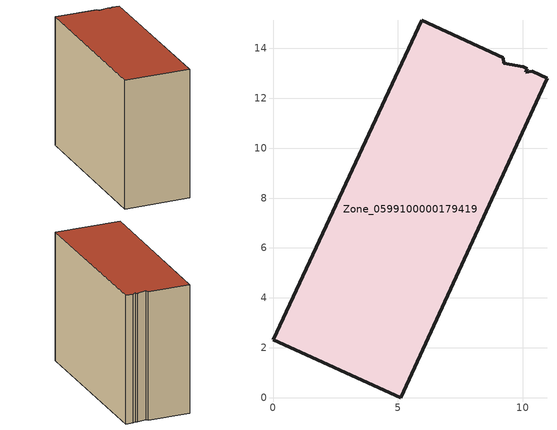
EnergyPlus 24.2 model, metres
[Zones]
Zone_0599100000179419
 floor ground (C_G): 10.13,13.04 10.38,13.08 10.97,12.81 5.12,0 0,2.32 5.96,15.12 9.22,13.61 9.23,13.4 10.01,13.25 10.19,13.17 z0
 wall outside (C_F): 0,2.32 5.12,0 10.97,12.81 10.38,13.08 10.13,13.04 10.19,13.17 10.01,13.25 9.23,13.4 9.22,13.61 5.96,15.12 0,2.32 z0:11.12
 roof outside (C_R): 10.13,13.04 10.19,13.17 10.01,13.25 9.23,13.4 9.22,13.61 5.96,15.12 0,2.32 5.12,0 10.97,12.81 10.38,13.08 z11.12
[BUILDING]
Pand.0599100000179419: North Axis=0; Terrain=City; Loads Convergence Tolerance Value=0.04; Temperature Convergence Tolerance Value=0.4; Solar Distribution=FullExterior; Maximum Number of Warmup Days=25; Minimum Number of Warmup Days=1
[Site:Location]
Rotterdam.The.Hague.AP_ZH_NLD Design_Conditions: Latitude=51.96; Longitude=4.45; Time Zone=1; Elevation=-4.5
[SITE:GROUNDTEMPERATURE:BUILDINGSURFACE]
18, 18, 18, 18, 18, 18, 18, 18, 18, 18, 18, 18
[MATERIAL] Thermal Absorptance=0.9; Solar Absorptance=0.7; Visible Absorptance=0.7
Name | Roughness | Thickness | Conductivity | Density | Specific Heat
G.TI.1946 | MediumSmooth | 0.15 | 1 | 540 | 1210
F.TI.1946 | Rough | 0.3 | 0.857143 | 1920 | 840
R.TI.1946 | MediumRough | 0.2 | 0.1 | 1500 | 1000
[CONSTRUCTION]
C_G: G.TI.1946
C_F: F.TI.1946
C_R: R.TI.1946
[ZONE]
Zone_0599100000179419: Type=1; Multiplier=1; Ceiling Height=Autocalculate; Volume=Autocalculate; Floor Area=autocalculate; Part of Total Floor Area=Yes
[ZONEINFILTRATION:DESIGNFLOWRATE]
Infil_Zone_0599100000179419: Zone or ZoneList or Space or SpaceList=Zone_0599100000179419; Schedule=AlwaysOn; Design Flow Rate Calculation Method=Flow/Area; Flow Rate per Floor Area=0.003; Constant Term Coefficient=1; Temperature Term Coefficient=0; Velocity Term Coefficient=0; Velocity Squared Term Coefficient=0
[HVACTEMPLATE:ZONE:IDEALLOADSAIRSYSTEM]
Zone_0599100000179419: Maximum Heating Supply Air Temperature=50; Minimum Cooling Supply Air Temperature=13; Maximum Heating Supply Air Humidity Ratio=0.0156; Minimum Cooling Supply Air Humidity Ratio=0.0077; Heating Limit=NoLimit; Cooling Limit=NoLimit; Dehumidification Control Type=ConstantSensibleHeatRatio; Cooling Sensible Heat Ratio=0.7; Dehumidification Setpoint=60; Humidification Control Type=None; Humidification Setpoint=30; Outdoor Air Method=None; Outdoor Air Flow Rate per Person=0.00944; Outdoor Air Flow Rate per Zone Floor Area=0; Outdoor Air Flow Rate per Zone=0; Demand Controlled Ventilation Type=None; Outdoor Air Economizer Type=NoEconomizer; Heat Recovery Type=None; Sensible Heat Recovery Effectiveness=0.7; Latent Heat Recovery Effectiveness=0.65
[ZONECONTROL:THERMOSTAT]
ThermostatControl_Zone_0599100000179419: Zone or ZoneList=Zone_0599100000179419; Control Type Schedule=DualSetpointControlType; Control 1=Thermostat_Zone_0599100000179419; Temperature Difference Between Cutout And Setpoint=0
[THERMOSTATSETPOINT:DUALSETPOINT]
Thermostat_Zone_0599100000179419: Heating Setpoint Temperature Schedule=HeatingSetpoint_Zone_0599100000179419; Cooling Setpoint Temperature Schedule=CoolingSetpoint_Zone_0599100000179419
[SCHEDULE:COMPACT]
HeatingSetpoint_Zone_0599100000179419: Through: 12/31, For: AllDays, Until: 24:00, 21
CoolingSetpoint_Zone_0599100000179419: Through: 12/31, For: AllDays, Until: 24:00, 24
DualSetpointControlType: Through: 12/31, For: AllDays, Until: 24:00, 4
AlwaysOn: Through: 12/31, For: AllDays, Until: 24:00, 1
